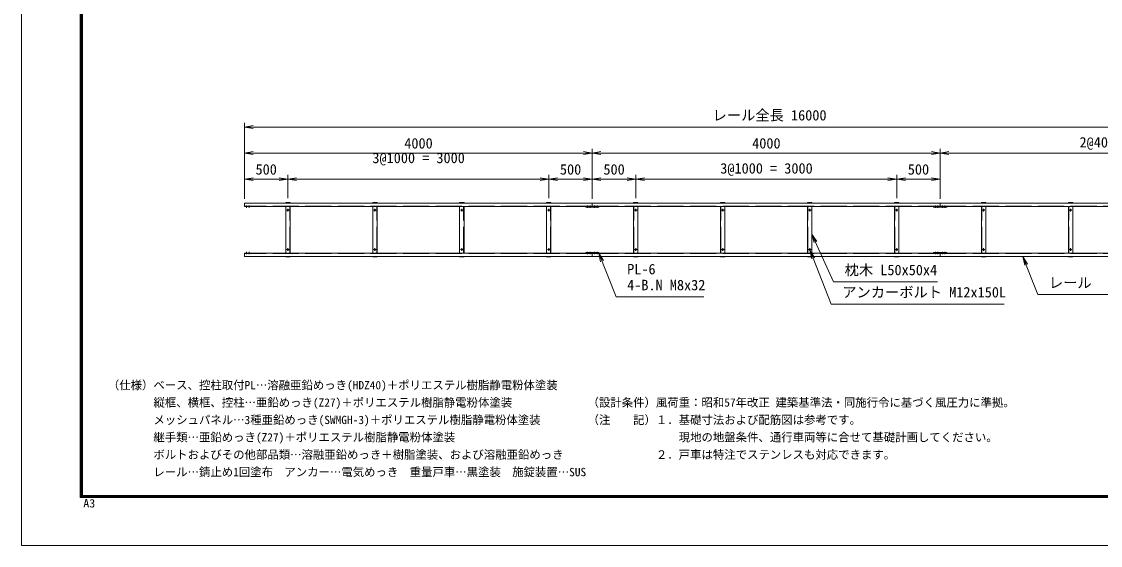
# Model space of a CAD drawing. Units: millimetres, scale not verified. Extents: x -10500 to 10500, y -7425 to 7425.
# Drawn here: x -10500 to 1905, y -7425 to -1398 of the extents above; entities that cross this region are included whole.
import ezdxf
from ezdxf.enums import TextEntityAlignment as Align

# ---------------------------------------------------------------- set-up
doc = ezdxf.new("R2010")
doc.units = ezdxf.units.MM
doc.header["$LTSCALE"] = 50
doc.linetypes.add('DASHED', pattern=[7.5, 6, -1.5])
doc.linetypes.add('USER1', pattern=[50.8, 31.75, -6.35, 6.35, -6.35])
for name, color, linetype, lineweight in [('0-0_D-STR-DIM', 7, 'Continuous', 9), ('0-1_0', 7, 'Continuous', 9), ('0-3_D-BMK', 2, 'USER1', 13), ('0-4_D-STR3', 3, 'Continuous', 13), ('0-6_D-STR5', 3, 'Continuous', 18), ('0-9_D-STR-TXT', 7, 'Continuous', 9), ('0-B_D-TTL', 7, 'Continuous', 9)]:
    doc.layers.add(name, color=color, linetype=linetype, lineweight=lineweight)
doc.layers.add('0-A_D-TTL-TXT', color=7, linetype='Continuous')
doc.styles.add('ＭＳ ゴシック', font='')
doc.styles.get('ＭＳ ゴシック').set_extended_font_data('MS Gothic')

# ---------------------------------------------------------------- blocks, each defined once
blk = doc.blocks.new('_Open')
at = {"layer": '0-1_0'}
blk.add_line((-50, 8.33), (0, 0), dxfattribs=at)
blk.add_lwpolyline([(-50, -8.33), (0, 0), (-50, 0)], dxfattribs=at)

msp = doc.modelspace()

# ---------------------------------------------------------------- linework, layer by layer
at = {"layer": '0-0_D-STR-DIM'}
for p, q in [((-7937.63, -3436.61), (-7937.63, -2561.61)), ((-7837.63, -2611.61), (4062.37, -2611.61)), ((-7937.63, -3436.61), (-7937.63, -2861.61)), ((-4037.63, -2911.61), (-7837.63, -2911.61)), ((-3937.63, -3436.61), (-3937.63, -2861.61)), ((-3937.63, -3436.61), (-3937.63, -2861.61)), ((-3837.63, -2911.61), (-37.63, -2911.61)), ((62.37, -3436.61), (62.37, -2861.61)), ((62.37, -3436.61), (62.37, -2861.61)), ((162.37, -2911.61), (4062.37, -2911.61)), ((-7937.63, -3436.61), (-7937.63, -3161.61)), ((-7537.63, -3211.61), (-7837.63, -3211.61)), ((-7437.63, -3431.61), (-7437.63, -3161.61)), ((-7437.63, -3431.61), (-7437.63, -3161.61)), ((-4537.63, -3211.61), (-7337.63, -3211.61)), ((-4437.63, -3431.61), (-4437.63, -3161.61)), ((-4437.63, -3431.61), (-4437.63, -3161.61)), ((-4337.63, -3211.61), (-4037.63, -3211.61)), ((-3937.63, -3436.61), (-3937.63, -3161.61)), ((-3937.63, -3436.61), (-3937.63, -3161.61)), ((-3537.63, -3211.61), (-3837.63, -3211.61)), ((-3437.63, -3431.61), (-3437.63, -3161.61)), ((-3437.63, -3431.61), (-3437.63, -3161.61)), ((-3337.63, -3211.61), (-537.63, -3211.61)), ((-437.63, -3431.61), (-437.63, -3161.61)), ((-437.63, -3431.61), (-437.63, -3161.61)), ((-337.63, -3211.61), (-37.63, -3211.61)), ((62.37, -3436.61), (62.37, -3161.61))]:
    msp.add_line(p, q, dxfattribs=at)
at = {"layer": '0-3_D-BMK'}
for p, q in [((-7912.63, -3539.86), (-7912.63, -3513.36)), ((-7882.63, -3539.86), (-7882.63, -3513.36)), ((-7452.63, -3566.61), (-7422.63, -3566.61)), ((-7437.63, -3581.61), (-7437.63, -3551.61)), ((-6452.63, -3566.61), (-6422.63, -3566.61)), ((-6437.63, -3581.61), (-6437.63, -3551.61)), ((-5452.63, -3566.61), (-5422.63, -3566.61)), ((-5437.63, -3581.61), (-5437.63, -3551.61)), ((-4452.63, -3566.61), (-4422.63, -3566.61)), ((-4437.63, -3581.61), (-4437.63, -3551.61)), ((-3992.63, -3539.86), (-3992.63, -3513.36)), ((-3962.63, -3539.86), (-3962.63, -3513.36)), ((-3912.63, -3539.86), (-3912.63, -3513.36)), ((-3882.63, -3539.86), (-3882.63, -3513.36)), ((-3422.63, -3566.61), (-3452.63, -3566.61)), ((-3437.63, -3581.61), (-3437.63, -3551.61)), ((-2422.63, -3566.61), (-2452.63, -3566.61)), ((-2437.63, -3581.61), (-2437.63, -3551.61)), ((-1422.63, -3566.61), (-1452.63, -3566.61)), ((-1437.63, -3581.61), (-1437.63, -3551.61)), ((-422.63, -3566.61), (-452.63, -3566.61)), ((-437.63, -3581.61), (-437.63, -3551.61)), ((7.37, -3539.86), (7.37, -3513.36)), ((37.37, -3539.86), (37.37, -3513.36)), ((87.37, -3539.86), (87.37, -3513.36)), ((117.37, -3539.86), (117.37, -3513.36)), ((577.37, -3566.61), (547.37, -3566.61)), ((562.37, -3581.61), (562.37, -3551.61)), ((1577.37, -3566.61), (1547.37, -3566.61)), ((1562.37, -3581.61), (1562.37, -3551.61)), ((-7912.63, -4048.36), (-7912.63, -4074.86)), ((-7882.63, -4048.36), (-7882.63, -4074.86)), ((-7452.63, -4021.61), (-7422.63, -4021.61)), ((-7437.63, -4036.61), (-7437.63, -4006.61)), ((-6452.63, -4021.61), (-6422.63, -4021.61)), ((-6437.63, -4036.61), (-6437.63, -4006.61)), ((-5452.63, -4021.61), (-5422.63, -4021.61)), ((-5437.63, -4036.61), (-5437.63, -4006.61)), ((-4452.63, -4021.61), (-4422.63, -4021.61)), ((-4437.63, -4036.61), (-4437.63, -4006.61)), ((-3992.63, -4048.36), (-3992.63, -4074.86)), ((-3962.63, -4048.36), (-3962.63, -4074.86)), ((-3912.63, -4048.36), (-3912.63, -4074.86)), ((-3882.63, -4048.36), (-3882.63, -4074.86)), ((-3422.63, -4021.61), (-3452.63, -4021.61)), ((-3437.63, -4036.61), (-3437.63, -4006.61)), ((-2422.63, -4021.61), (-2452.63, -4021.61)), ((-2437.63, -4036.61), (-2437.63, -4006.61)), ((-1422.63, -4021.61), (-1452.63, -4021.61)), ((-1437.63, -4036.61), (-1437.63, -4006.61)), ((-422.63, -4021.61), (-452.63, -4021.61)), ((-437.63, -4036.61), (-437.63, -4006.61)), ((7.37, -4048.36), (7.37, -4074.86)), ((37.37, -4048.36), (37.37, -4074.86)), ((87.37, -4048.36), (87.37, -4074.86)), ((117.37, -4048.36), (117.37, -4074.86)), ((577.37, -4021.61), (547.37, -4021.61)), ((562.37, -4036.61), (562.37, -4006.61)), ((1577.37, -4021.61), (1547.37, -4021.61)), ((1562.37, -4036.61), (1562.37, -4006.61))]:
    msp.add_line(p, q, dxfattribs=at)
at = {"layer": '0-4_D-STR3'}
for p, q in [((-4012.63, -3532.61), (-4012.63, -3526.61)), ((-3862.63, -3526.61), (-4012.63, -3526.61)), ((-12.63, -3532.61), (-12.63, -3526.61)), ((137.37, -3526.61), (-12.63, -3526.61)), ((-4012.63, -4055.61), (-4012.63, -4061.61)), ((-3862.63, -4061.61), (-4012.63, -4061.61)), ((-12.63, -4055.61), (-12.63, -4061.61)), ((137.37, -4061.61), (-12.63, -4061.61))]:
    msp.add_line(p, q, dxfattribs=at)
for points in [[(-3862.63, -3526.61), (-3862.63, -3532.61), (-4012.63, -3532.61)], [(137.37, -3526.61), (137.37, -3532.61), (-12.63, -3532.61)], [(-3862.63, -4061.61), (-3862.63, -4055.61), (-4012.63, -4055.61)], [(137.37, -4061.61), (137.37, -4055.61), (-12.63, -4055.61)]]:
    msp.add_lwpolyline(points, dxfattribs=at)
at = {"layer": '0-6_D-STR5'}
for p, q in [((-3937.63, -3486.61), (-7937.63, -3486.61)), ((-7937.63, -3526.61), (-7937.63, -3486.61)), ((-3937.63, -3526.61), (-7937.63, -3526.61)), ((-7412.63, -3481.61), (-7462.63, -3481.61)), ((-7462.63, -3486.61), (-7462.63, -3481.61)), ((-7462.63, -4061.61), (-7462.63, -3526.61)), ((-7412.63, -3486.61), (-7412.63, -3481.61)), ((-7412.63, -4061.61), (-7412.63, -3526.61)), ((-6412.63, -3481.61), (-6462.63, -3481.61)), ((-6462.63, -3486.61), (-6462.63, -3481.61)), ((-6462.63, -4061.61), (-6462.63, -3526.61)), ((-6412.63, -3486.61), (-6412.63, -3481.61)), ((-6412.63, -4061.61), (-6412.63, -3526.61)), ((-5412.63, -3481.61), (-5462.63, -3481.61)), ((-5462.63, -3486.61), (-5462.63, -3481.61)), ((-5462.63, -4061.61), (-5462.63, -3526.61)), ((-5412.63, -3486.61), (-5412.63, -3481.61)), ((-5412.63, -4061.61), (-5412.63, -3526.61)), ((-4412.63, -3481.61), (-4462.63, -3481.61)), ((-4462.63, -3486.61), (-4462.63, -3481.61)), ((-4462.63, -4061.61), (-4462.63, -3526.61)), ((-4412.63, -3486.61), (-4412.63, -3481.61)), ((-4412.63, -4061.61), (-4412.63, -3526.61)), ((-3937.63, -3526.61), (-3937.63, -3486.61)), ((-3937.63, -3526.61), (-3937.63, -3486.61)), ((-3937.63, -3486.61), (62.37, -3486.61)), ((-3937.63, -3526.61), (62.37, -3526.61)), ((-3462.63, -3481.61), (-3412.63, -3481.61)), ((-3462.63, -3486.61), (-3462.63, -3481.61)), ((-3462.63, -4061.61), (-3462.63, -3526.61)), ((-3412.63, -3486.61), (-3412.63, -3481.61)), ((-3412.63, -4061.61), (-3412.63, -3526.61)), ((-2462.63, -3481.61), (-2412.63, -3481.61)), ((-2462.63, -3486.61), (-2462.63, -3481.61)), ((-2462.63, -4061.61), (-2462.63, -3526.61)), ((-2412.63, -3486.61), (-2412.63, -3481.61)), ((-2412.63, -4061.61), (-2412.63, -3526.61)), ((-1462.63, -3481.61), (-1412.63, -3481.61)), ((-1462.63, -3486.61), (-1462.63, -3481.61)), ((-1462.63, -4061.61), (-1462.63, -3526.61)), ((-1412.63, -3486.61), (-1412.63, -3481.61)), ((-1412.63, -4061.61), (-1412.63, -3526.61)), ((-462.63, -3481.61), (-412.63, -3481.61)), ((-462.63, -3486.61), (-462.63, -3481.61)), ((-462.63, -4061.61), (-462.63, -3526.61)), ((-412.63, -3486.61), (-412.63, -3481.61)), ((-412.63, -4061.61), (-412.63, -3526.61)), ((62.37, -3526.61), (62.37, -3486.61)), ((62.37, -3526.61), (62.37, -3486.61)), ((62.37, -3526.61), (62.37, -3486.61)), ((62.37, -3486.61), (2087.37, -3486.61)), ((62.37, -3526.61), (2087.37, -3526.61)), ((537.37, -3481.61), (587.37, -3481.61)), ((537.37, -3486.61), (537.37, -3481.61)), ((537.37, -4061.61), (537.37, -3526.61)), ((587.37, -3486.61), (587.37, -3481.61)), ((587.37, -4061.61), (587.37, -3526.61)), ((1537.37, -3481.61), (1587.37, -3481.61)), ((1537.37, -3486.61), (1537.37, -3481.61)), ((1537.37, -4061.61), (1537.37, -3526.61)), ((1587.37, -3486.61), (1587.37, -3481.61)), ((1587.37, -4061.61), (1587.37, -3526.61)), ((-3937.63, -4061.61), (-7937.63, -4061.61)), ((-7937.63, -4101.61), (-7937.63, -4061.61)), ((-3937.63, -4101.61), (-3937.63, -4061.61)), ((-3937.63, -4101.61), (-3937.63, -4061.61)), ((-3937.63, -4061.61), (62.37, -4061.61)), ((62.37, -4101.61), (62.37, -4061.61)), ((62.37, -4101.61), (62.37, -4061.61)), ((62.37, -4101.61), (62.37, -4061.61)), ((62.37, -4061.61), (2087.37, -4061.61)), ((-3937.63, -4101.61), (-7937.63, -4101.61)), ((-7462.63, -4106.61), (-7462.63, -4101.61)), ((-7412.63, -4106.61), (-7462.63, -4106.61)), ((-7412.63, -4106.61), (-7412.63, -4101.61)), ((-6462.63, -4106.61), (-6462.63, -4101.61)), ((-6412.63, -4106.61), (-6462.63, -4106.61)), ((-6412.63, -4106.61), (-6412.63, -4101.61)), ((-5462.63, -4106.61), (-5462.63, -4101.61)), ((-5412.63, -4106.61), (-5462.63, -4106.61)), ((-5412.63, -4106.61), (-5412.63, -4101.61)), ((-4462.63, -4106.61), (-4462.63, -4101.61)), ((-4412.63, -4106.61), (-4462.63, -4106.61)), ((-4412.63, -4106.61), (-4412.63, -4101.61)), ((-3937.63, -4101.61), (62.37, -4101.61)), ((-3462.63, -4106.61), (-3462.63, -4101.61)), ((-3462.63, -4106.61), (-3412.63, -4106.61)), ((-3412.63, -4106.61), (-3412.63, -4101.61)), ((-2462.63, -4106.61), (-2462.63, -4101.61)), ((-2462.63, -4106.61), (-2412.63, -4106.61)), ((-2412.63, -4106.61), (-2412.63, -4101.61)), ((-1462.63, -4106.61), (-1462.63, -4101.61)), ((-1462.63, -4106.61), (-1412.63, -4106.61)), ((-1412.63, -4106.61), (-1412.63, -4101.61)), ((-462.63, -4106.61), (-462.63, -4101.61)), ((-462.63, -4106.61), (-412.63, -4106.61)), ((-412.63, -4106.61), (-412.63, -4101.61)), ((62.37, -4101.61), (2087.37, -4101.61)), ((537.37, -4106.61), (537.37, -4101.61)), ((537.37, -4106.61), (587.37, -4106.61)), ((587.37, -4106.61), (587.37, -4101.61)), ((1537.37, -4106.61), (1537.37, -4101.61)), ((1537.37, -4106.61), (1587.37, -4106.61)), ((1587.37, -4106.61), (1587.37, -4101.61))]:
    msp.add_line(p, q, dxfattribs=at)
at = {"layer": '0-6_D-STR5', "linetype": 'DASHED'}
for p, q in [((-3937.63, -3521.61), (-7937.63, -3521.61)), ((-7416.63, -3486.61), (-7416.63, -3481.61)), ((-7416.63, -4061.61), (-7416.63, -3526.61)), ((-6416.63, -3486.61), (-6416.63, -3481.61)), ((-6416.63, -4061.61), (-6416.63, -3526.61)), ((-5416.63, -3486.61), (-5416.63, -3481.61)), ((-5416.63, -4061.61), (-5416.63, -3526.61)), ((-4416.63, -3486.61), (-4416.63, -3481.61)), ((-4416.63, -4061.61), (-4416.63, -3526.61)), ((-3937.63, -3521.61), (62.37, -3521.61)), ((-3458.63, -3486.61), (-3458.63, -3481.61)), ((-3458.63, -4061.61), (-3458.63, -3526.61)), ((-2458.63, -3486.61), (-2458.63, -3481.61)), ((-2458.63, -4061.61), (-2458.63, -3526.61)), ((-1458.63, -3486.61), (-1458.63, -3481.61)), ((-1458.63, -4061.61), (-1458.63, -3526.61)), ((-458.63, -3486.61), (-458.63, -3481.61)), ((-458.63, -4061.61), (-458.63, -3526.61)), ((62.37, -3521.61), (2087.37, -3521.61)), ((541.37, -3486.61), (541.37, -3481.61)), ((541.37, -4061.61), (541.37, -3526.61)), ((1541.37, -3486.61), (1541.37, -3481.61)), ((1541.37, -4061.61), (1541.37, -3526.61)), ((-3937.63, -4066.61), (-7937.63, -4066.61)), ((-3937.63, -4066.61), (62.37, -4066.61)), ((62.37, -4066.61), (2087.37, -4066.61)), ((-7416.63, -4106.61), (-7416.63, -4101.61)), ((-6416.63, -4106.61), (-6416.63, -4101.61)), ((-5416.63, -4106.61), (-5416.63, -4101.61)), ((-4416.63, -4106.61), (-4416.63, -4101.61)), ((-3458.63, -4106.61), (-3458.63, -4101.61)), ((-2458.63, -4106.61), (-2458.63, -4101.61)), ((-1458.63, -4106.61), (-1458.63, -4101.61)), ((-458.63, -4106.61), (-458.63, -4101.61)), ((541.37, -4106.61), (541.37, -4101.61)), ((1541.37, -4106.61), (1541.37, -4101.61))]:
    msp.add_line(p, q, dxfattribs=at)
at = {"layer": '0-6_D-STR5'}
for centre in [(-7437.63, -3566.61), (-6437.63, -3566.61), (-5437.63, -3566.61), (-4437.63, -3566.61), (-3437.63, -3566.61), (-2437.63, -3566.61), (-1437.63, -3566.61), (-437.63, -3566.61), (562.37, -3566.61), (1562.37, -3566.61), (-7437.63, -4021.61), (-6437.63, -4021.61), (-5437.63, -4021.61), (-4437.63, -4021.61), (-3437.63, -4021.61), (-2437.63, -4021.61), (-1437.63, -4021.61), (-437.63, -4021.61), (562.37, -4021.61), (1562.37, -4021.61)]:
    msp.add_circle(centre, 7.5, dxfattribs=at)
at = {"layer": '0-9_D-STR-TXT'}
for points in [[(31.42, -4391.94), (-1163.37, -4391.94), (-1411.8, -3844.45)], [(-2653.6, -4565.49), (-3664.1, -4565.49), (-3861.89, -4063.47)], [(798.02, -4647.92), (-1190.84, -4647.92), (-1434.14, -4030.45)], [(2692.35, -4538.82), (1185.21, -4538.82), (1013.77, -4103.47)]]:
    msp.add_lwpolyline(points, dxfattribs=at)
at = {"layer": '0-B_D-TTL', "color": 2, "lineweight": 18}
msp.add_lwpolyline([(-10500, 7425), (10500, 7425), (10500, -7425), (-10500, -7425)], close=True, dxfattribs=at)
at = {"layer": '0-B_D-TTL'}
for points in [[(-9825, 6875), (9825, 6875), (9825, -6875), (-9825, -6875)], [(-9818.75, 6868.75), (9818.75, 6868.75), (9818.75, -6868.75), (-9818.75, -6868.75)], [(-9812.5, 6862.5), (9812.5, 6862.5), (9812.5, -6862.5), (-9812.5, -6862.5)], [(-9806.25, 6856.25), (9806.25, 6856.25), (9806.25, -6856.25), (-9806.25, -6856.25)], [(-9800, 6850), (9800, 6850), (9800, -6850), (-9800, -6850)]]:
    msp.add_lwpolyline(points, close=True, dxfattribs=at)

# ---------------------------------------------------------------- block references
at = {"layer": '0-0_D-STR-DIM', "xscale": 2, "yscale": 2, "rotation": 180}
for p in [(-7937.63, -2611.61), (-7937.63, -2911.61), (-3937.63, -2911.61), (62.37, -2911.61), (-7937.63, -3211.61), (-7437.63, -3211.61), (-4437.63, -3211.61), (-3937.63, -3211.61), (-3437.63, -3211.61), (-437.63, -3211.61)]:
    msp.add_blockref('_Open', p, dxfattribs=at)
at = {"layer": '0-0_D-STR-DIM', "xscale": 2, "yscale": 2}
for p in [(-3937.63, -2911.61), (62.37, -2911.61), (-7437.63, -3211.61), (-4437.63, -3211.61), (-3937.63, -3211.61), (-3437.63, -3211.61), (-437.63, -3211.61), (62.37, -3211.61)]:
    msp.add_blockref('_Open', p, dxfattribs=at)
at = {"layer": '0-9_D-STR-TXT', "xscale": 2, "yscale": 2}
for p, rotation in [((-1412.63, -3842.63), 114.40638), ((-3862.63, -4061.61), 111.50423), ((-1434.88, -4028.59), 111.50577), ((1013.04, -4101.61), 111.49445)]:
    msp.add_blockref('_Open', p, dxfattribs=dict(at, rotation=rotation))

# ---------------------------------------------------------------- texts
at = {"layer": '0-0_D-STR-DIM', "style": 'ＭＳ ゴシック'}
for s, p in [('レール全長 16000', (-2554.44, -2571.91)), ('2@4000=8000', (1664.87, -2883.01)), ('4000', (-6099.5, -2894.74)), ('4000', (-2099.5, -2894.74)), ('3@1000 = 3000', (-6466.06, -3063.01)), ('500', (-7809.81, -3194.74)), ('500', (-4309.81, -3194.74)), ('500', (-3809.81, -3194.74)), ('3@1000 = 3000', (-2466.06, -3183.01)), ('500', (-309.81, -3194.74))]:
    msp.add_text(s, height=120.2, dxfattribs=at).set_placement(p, align=Align.BOTTOM_LEFT)
at = {"layer": '0-9_D-STR-TXT', "style": 'ＭＳ ゴシック'}
for s, p in [('PL-6', (-3536.79, -4342.12)), ('枕木 L50x50x4', (-1036.07, -4351.91)), ('レール ［ 75x40x5', (1312.52, -4498.79)), ('4-B.N M8x32', (-3536.79, -4525.46)), ('アンカーボルト M12x150L', (-1063.53, -4607.89))]:
    msp.add_text(s, height=120.2, dxfattribs=at).set_placement(p, align=Align.BOTTOM_LEFT)
at = {"layer": '0-A_D-TTL-TXT', "style": 'ＭＳ ゴシック'}
for s, p in [('（仕様）ベース、控柱取付PL…溶融亜鉛めっき(HDZ40)＋ポリエステル樹脂静電粉体塗装', (-9507.93, -5657.82)), ('\u3000\u3000\u3000\u3000縦框、横框、控柱…亜鉛めっき(Z27)＋ポリエステル樹脂静電粉体塗装', (-9507.93, -5857.82)), ('（設計条件）風荷重：昭和57年改正 建築基準法・同施行令に基づく風圧力に準拠。', (-3992.11, -5857.82)), ('\u3000\u3000\u3000\u3000メッシュパネル…3種亜鉛めっき(SWMGH-3)＋ポリエステル樹脂静電粉体塗装', (-9507.93, -6057.82)), ('（注\u3000\u3000記）１．基礎寸法および配筋図は参考です。', (-3992.11, -6057.82)), ('\u3000\u3000\u3000\u3000継手類…亜鉛めっき(Z27)＋ポリエステル樹脂静電粉体塗装', (-9507.93, -6257.82)), ('\u3000\u3000\u3000\u3000\u3000\u3000\u3000\u3000現地の地盤条件、通行車両等に合せて基礎計画してください。', (-3992.11, -6257.82)), ('\u3000\u3000\u3000\u3000ボルトおよびその他部品類…溶融亜鉛めっき＋樹脂塗装、および溶融亜鉛めっき', (-9507.93, -6457.82)), ('\u3000\u3000\u3000\u3000\u3000\u3000２．戸車は特注でステンレスも対応できます。', (-3992.11, -6457.82)), ('\u3000\u3000\u3000\u3000レール…錆止め1回塗布\u3000アンカー…電気めっき\u3000重量戸車…黒塗装\u3000施錠装置…SUS', (-9507.93, -6657.82))]:
    msp.add_text(s, height=96.04, dxfattribs=at).set_placement(p, align=Align.BOTTOM_LEFT)
at = {"layer": '0-B_D-TTL', "style": 'ＭＳ ゴシック', "width": 1.05}
msp.add_text('A3', height=96.04, dxfattribs=at).set_placement((-9790.22, -7017.03), align=Align.BOTTOM_LEFT)

doc.saveas('drawing.dxf')
